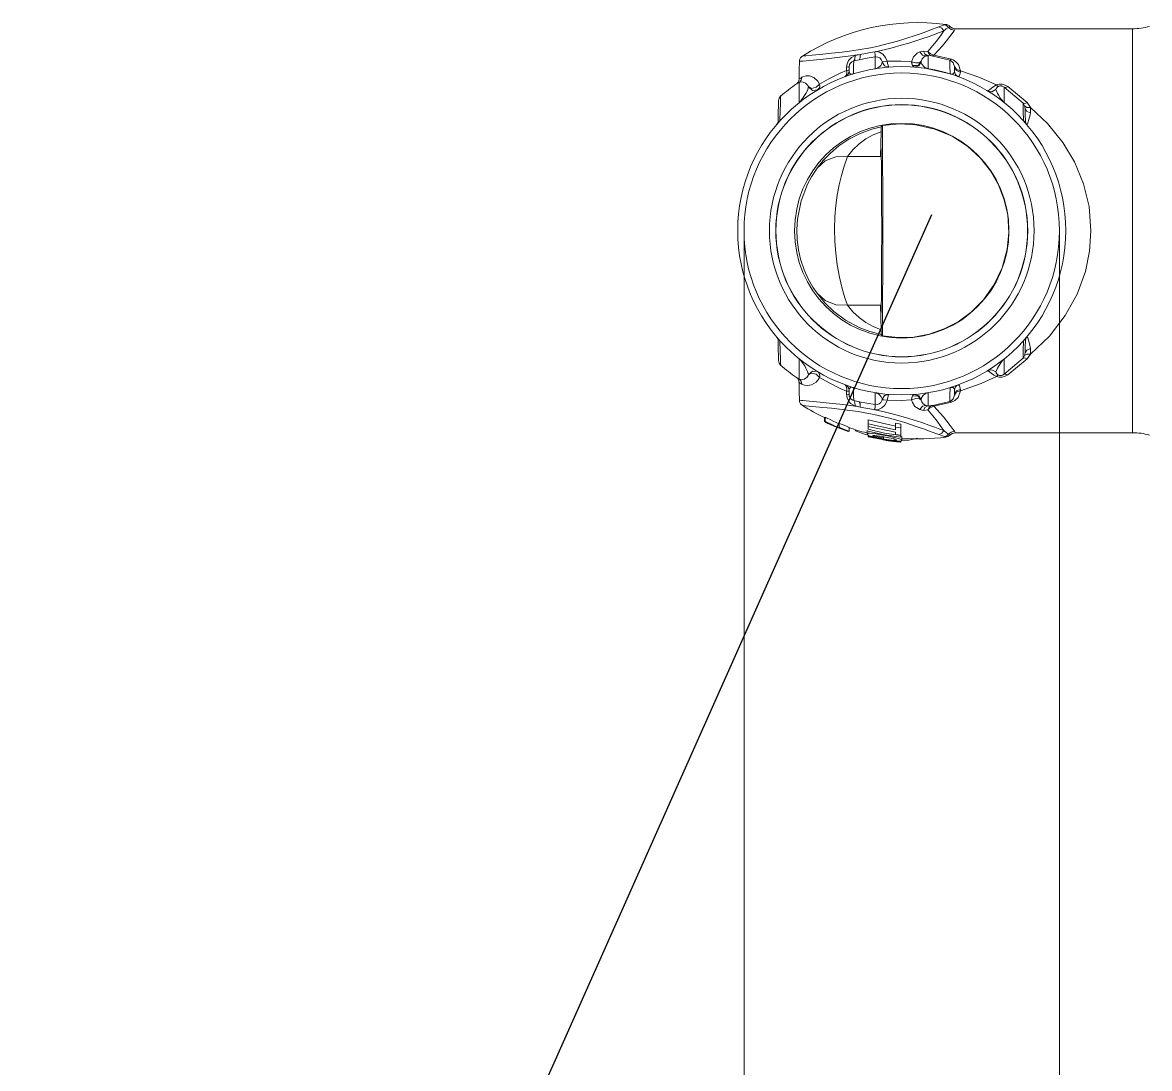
# Model space of a CAD drawing. Header units: millimetres. Extents: x 1573 to 2177, y 1587 to 1932.
# Drawn here: x 1896.1209 to 1896.2548, y 1909.1475 to 1909.2717 of the extents above; entities that cross this region are included whole.
import ezdxf

# ---------------------------------------------------------------- set-up
doc = ezdxf.new("R2010")
doc.units = ezdxf.units.MM
doc.header["$LTSCALE"] = 0.03
doc.layers.add('Prumadas_L', color=1, linetype='Continuous')
doc.layers.add('TigreCad', color=2, linetype='Continuous', lineweight=13)

# ---------------------------------------------------------------- blocks, each defined once
blk = doc.blocks.new('27952097s')
at = {"layer": 'TigreCad', "linetype": 'Continuous'}
for p, q in [((-15.892, 18.282), (-16, 18.282)), ((-16, 18.282), (-16, 4.245)), ((-15.569, 18.282), (-15.892, 18.282)), ((-15.035, 18.282), (-15.569, 18.282)), ((-14.298, 18.282), (-15.035, 18.282)), ((-13.368, 18.282), (-14.298, 18.282)), ((-12.257, 18.282), (-13.368, 18.282)), ((-10.98, 18.282), (-12.257, 18.282)), ((-9.555, 18.282), (-10.98, 18.282)), ((-8, 18.282), (-9.555, 18.282)), ((-6.337, 18.282), (-8, 18.282)), ((-4.589, 18.282), (-6.337, 18.282)), ((-2.778, 18.282), (-4.589, 18.282)), ((-0.93, 18.282), (-2.778, 18.282)), ((0.93, 18.282), (-0.93, 18.282)), ((2.778, 18.282), (0.93, 18.282)), ((4.589, 18.282), (2.778, 18.282)), ((6.337, 18.282), (4.589, 18.282)), ((8, 18.282), (6.337, 18.282)), ((9.555, 18.282), (8, 18.282)), ((10.98, 18.282), (9.555, 18.282)), ((12.257, 18.282), (10.98, 18.282)), ((13.368, 18.282), (12.257, 18.282)), ((14.298, 18.282), (13.368, 18.282)), ((15.035, 18.282), (14.298, 18.282)), ((15.569, 18.282), (15.035, 18.282)), ((15.892, 18.282), (15.569, 18.282)), ((16, 18.282), (15.892, 18.282)), ((16, 4.245), (16, 18.282)), ((-5.454, 13.687), (-3.719, 14.405)), ((-3.719, 14.405), (-1.929, 14.842)), ((-1.929, 14.842), (0, 15)), ((0, 15), (1.611, 14.89)), ((1.611, 14.89), (3.222, 14.556)), ((3.222, 14.556), (5.022, 13.895)), ((-6.991, 12.773), (-5.454, 13.687)), ((5.022, 13.895), (6.708, 12.964)), ((-8.494, 11.562), (-6.991, 12.773)), ((6.708, 12.964), (8.343, 11.701)), ((8.343, 11.701), (9.773, 10.204)), ((-9.773, 10.204), (-8.494, 11.562)), ((-11.423, 8.406), (-10.15, 9.95)), ((-10.15, 9.95), (-9.773, 10.204)), ((-10.15, 9.95), (-10.073, 9.757)), ((-9.766, 9.913), (-9.888, 9.742)), ((-9.773, 10.204), (-9.388, 10.213)), ((-9.773, 10.204), (-9.766, 9.913)), ((-9.672, 9.78), (-9.451, 9.903)), ((-9.451, 9.903), (-9.339, 10.205)), ((-9.388, 10.213), (-9.339, 10.205)), ((-9.339, 10.205), (-9.17, 10.17)), ((-9.17, 10.17), (-8.808, 10.086)), ((-8.808, 10.086), (-8.534, 10.005)), ((-8.534, 10.005), (-8.402, 9.931)), ((-8.402, 9.931), (-8.407, 9.915)), ((8.407, 9.915), (8.482, 9.984)), ((8.482, 9.984), (8.669, 10.048)), ((8.669, 10.048), (8.945, 10.12)), ((8.945, 10.12), (9.339, 10.205)), ((9.339, 10.205), (9.773, 10.204)), ((9.451, 9.903), (9.339, 10.205)), ((9.672, 9.78), (9.451, 9.903)), ((9.766, 9.913), (9.773, 10.204)), ((9.888, 9.742), (9.766, 9.913)), ((9.773, 10.204), (10.15, 9.95)), ((10.073, 9.757), (10.15, 9.95)), ((10.15, 9.95), (11.423, 8.406)), ((-10.097, 9.614), (-11.368, 8.124)), ((-10.073, 9.757), (-10.097, 9.614)), ((-9.888, 9.742), (-10.097, 9.614)), ((-9.52, 9.634), (-10.097, 9.614)), ((-9.672, 9.78), (-9.888, 9.742)), ((-9.672, 9.78), (-9.17, 9.789)), ((-8.702, 9.663), (-9.52, 9.634)), ((-9.17, 9.789), (-8.722, 9.797)), ((-8.693, 9.796), (-8.722, 9.797)), ((-8.705, 9.656), (-8.71, 9.651)), ((-8.702, 9.663), (-8.705, 9.656)), ((-8.702, 9.663), (-8.693, 9.671)), ((-8.625, 9.758), (-8.693, 9.796)), ((-8.693, 9.671), (-8.686, 9.677)), ((-8.686, 9.677), (-8.678, 9.684)), ((-8.678, 9.684), (-8.671, 9.691)), ((-8.671, 9.691), (-8.656, 9.706)), ((-8.656, 9.706), (-8.64, 9.725)), ((-8.64, 9.725), (-8.625, 9.758)), ((8.631, 9.777), (8.625, 9.764)), ((8.625, 9.764), (8.627, 9.75)), ((8.627, 9.75), (8.635, 9.733)), ((8.722, 9.797), (8.631, 9.777)), ((8.635, 9.733), (8.651, 9.712)), ((8.651, 9.712), (8.663, 9.699)), ((8.663, 9.699), (8.67, 9.691)), ((8.67, 9.691), (8.68, 9.682)), ((8.68, 9.682), (8.688, 9.675)), ((8.688, 9.675), (8.698, 9.666)), ((8.698, 9.666), (8.702, 9.663)), ((9.518, 9.634), (8.702, 9.663)), ((8.705, 9.656), (8.702, 9.663)), ((8.71, 9.651), (8.705, 9.656)), ((8.722, 9.797), (9.168, 9.789)), ((9.168, 9.789), (9.672, 9.78)), ((10.097, 9.614), (9.518, 9.634)), ((9.888, 9.742), (9.672, 9.78)), ((10.097, 9.614), (9.888, 9.742)), ((10.097, 9.614), (10.073, 9.757)), ((11.368, 8.124), (10.097, 9.614)), ((-11.598, 7.963), (-11.541, 8.186)), ((-11.541, 8.186), (-11.423, 8.406)), ((-11.368, 8.124), (-11.434, 8.014)), ((-11.423, 8.406), (-11.354, 8.25)), ((-11.354, 8.25), (-11.368, 8.124)), ((-11.368, 8.124), (-10.923, 8.123)), ((-10.923, 8.123), (-10.155, 8.122)), ((-10.261, 8.015), (-10.208, 8.065)), ((-10.208, 8.065), (-10.183, 8.091)), ((-10.183, 8.091), (-10.163, 8.113)), ((-10.163, 8.113), (-10.155, 8.122)), ((-10.156, 8.116), (-10.159, 8.112)), ((-10.155, 8.122), (-10.156, 8.116)), ((-2.457, 8.128), (-3.633, 7.673)), ((-1.247, 8.401), (-2.457, 8.128)), ((0.133, 8.492), (-1.247, 8.401)), ((1.465, 8.365), (0.133, 8.492)), ((2.947, 7.963), (1.465, 8.365)), ((10.155, 8.122), (10.924, 8.123)), ((10.156, 8.116), (10.155, 8.122)), ((10.155, 8.122), (10.169, 8.105)), ((10.159, 8.112), (10.156, 8.116)), ((10.169, 8.105), (10.176, 8.098)), ((10.176, 8.098), (10.207, 8.066)), ((10.207, 8.066), (10.287, 7.993)), ((10.924, 8.123), (11.368, 8.124)), ((11.423, 8.406), (11.354, 8.25)), ((11.354, 8.25), (11.368, 8.124)), ((11.44, 7.998), (11.368, 8.124)), ((11.423, 8.406), (11.553, 8.154)), ((11.553, 8.154), (11.599, 7.949)), ((-12.173, 6.121), (-11.544, 7.506)), ((-11.598, 7.723), (-11.598, 7.963)), ((-11.544, 7.506), (-11.598, 7.723)), ((-11.544, 7.506), (-11.457, 7.596)), ((-11.424, 7.294), (-11.544, 7.506)), ((-11.465, 7.903), (-11.469, 7.826)), ((-11.469, 7.826), (-11.465, 7.783)), ((-11.458, 7.938), (-11.465, 7.903)), ((-11.465, 7.783), (-11.444, 7.697)), ((-11.434, 8.014), (-11.458, 7.938)), ((-11.457, 7.596), (-11.435, 7.674)), ((-11.444, 7.697), (-11.435, 7.674)), ((-11.435, 7.674), (-11.394, 7.599)), ((-11.288, 7.108), (-11.424, 7.294)), ((-11.394, 7.599), (-11.388, 7.591)), ((-11.388, 7.591), (-11.328, 7.524)), ((-11.328, 7.524), (-11.262, 7.476)), ((-11.262, 7.476), (-11.188, 7.453)), ((-11.188, 7.453), (-11.076, 7.5)), ((-11.011, 7.149), (-11.188, 7.453)), ((-11.077, 6.804), (-11.011, 7.149)), ((-11.076, 7.5), (-10.873, 7.6)), ((-10.873, 7.6), (-10.7, 7.699)), ((-10.7, 7.699), (-10.561, 7.787)), ((-10.561, 7.787), (-10.453, 7.862)), ((-10.453, 7.862), (-10.371, 7.924)), ((-10.371, 7.924), (-10.309, 7.974)), ((-10.309, 7.974), (-10.261, 8.015)), ((-3.633, 7.673), (-4.741, 7.039)), ((4.27, 7.336), (2.947, 7.963)), ((5.462, 6.493), (4.27, 7.336)), ((10.287, 7.993), (10.542, 7.8)), ((10.542, 7.8), (10.883, 7.595)), ((10.883, 7.595), (11.12, 7.481)), ((11.011, 7.149), (11.188, 7.453)), ((11.077, 6.804), (11.011, 7.149)), ((11.12, 7.481), (11.188, 7.453)), ((11.188, 7.453), (11.255, 7.472)), ((11.255, 7.472), (11.335, 7.53)), ((11.437, 7.314), (11.302, 7.125)), ((11.335, 7.53), (11.394, 7.598)), ((11.394, 7.598), (11.435, 7.674)), ((11.435, 7.674), (11.46, 7.754)), ((11.457, 7.596), (11.435, 7.674)), ((11.544, 7.506), (11.437, 7.314)), ((11.448, 7.976), (11.44, 7.998)), ((11.466, 7.896), (11.448, 7.976)), ((11.544, 7.506), (11.457, 7.596)), ((11.46, 7.754), (11.465, 7.781)), ((11.465, 7.781), (11.469, 7.847)), ((11.469, 7.847), (11.466, 7.896)), ((11.597, 7.72), (11.544, 7.506)), ((11.544, 7.506), (12.098, 6.306)), ((11.599, 7.949), (11.597, 7.72)), ((-11.158, 6.949), (-11.288, 7.108)), ((-11.077, 6.804), (-11.158, 6.949)), ((-4.741, 7.039), (-5.755, 6.233)), ((6.461, 5.494), (5.462, 6.493)), ((11.146, 6.934), (11.077, 6.804)), ((11.302, 7.125), (11.146, 6.934)), ((12.098, 6.306), (12.56, 5.033)), ((-12.671, 4.668), (-12.173, 6.121)), ((-5.755, 6.233), (-6.699, 5.2)), ((7.207, 4.466), (6.461, 5.494)), ((-13.39, 4.29), (-13.162, 4.495)), ((-13.162, 4.495), (-12.671, 4.668)), ((-12.765, 4.329), (-12.671, 4.668)), ((-12.687, 4.314), (-12.562, 4.652)), ((-12.671, 4.668), (-12.562, 4.652)), ((-12.562, 4.652), (-12.29, 4.581)), ((-12.29, 4.581), (-12.195, 4.505)), ((-6.699, 5.2), (-7.481, 3.986)), ((12.195, 4.505), (12.283, 4.579)), ((12.283, 4.579), (12.562, 4.652)), ((12.56, 5.033), (12.671, 4.668)), ((12.562, 4.652), (12.671, 4.668)), ((12.687, 4.314), (12.562, 4.652)), ((12.671, 4.668), (13.2, 4.469)), ((12.765, 4.329), (12.671, 4.668)), ((13.2, 4.469), (13.458, 4.198)), ((-16.322, 3.587), (-16.332, 3.544)), ((-16.305, 3.639), (-16.322, 3.587)), ((-16.283, 3.689), (-16.305, 3.639)), ((-16.25, 3.746), (-16.283, 3.689)), ((-16.209, 3.795), (-16.25, 3.746)), ((-16.235, 3.562), (-16.108, 3.707)), ((-16.196, 3.806), (-16.209, 3.795)), ((-16.183, 3.815), (-16.196, 3.806)), ((-16.185, 3.82), (-16.049, 4.015)), ((-16.178, 3.809), (-16.108, 3.707)), ((-16.176, 3.806), (-16.178, 3.809)), ((-16.108, 3.707), (-15.942, 3.915)), ((-16.108, 3.707), (-15.984, 3.53)), ((-16.049, 4.015), (-16, 4.247)), ((-15.987, 4.245), (-15.986, 4.244)), ((-15.986, 4.244), (-15.881, 4.173)), ((-15.942, 3.915), (-15.881, 4.173)), ((-15.881, 4.173), (-15.838, 4.142)), ((-15.838, 4.142), (-15.384, 3.809)), ((-15.384, 3.809), (-15.045, 3.546)), ((-13.897, 2.555), (-13.578, 3.933)), ((-13.52, 3.802), (-13.839, 2.47)), ((-13.578, 3.933), (-13.53, 4.064)), ((-13.53, 3.865), (-13.578, 3.933)), ((-13.53, 4.064), (-13.39, 4.29)), ((-13.52, 3.802), (-13.53, 3.865)), ((-13.494, 3.868), (-13.52, 3.802)), ((-13.089, 3.814), (-13.52, 3.802)), ((-13.416, 3.981), (-13.494, 3.868)), ((-13.29, 4.084), (-13.416, 3.981)), ((-13.018, 4.17), (-13.29, 4.084)), ((-12.426, 3.832), (-13.089, 3.814)), ((-13.018, 4.17), (-12.765, 4.329)), ((-12.971, 4.173), (-13.018, 4.17)), ((-12.971, 4.173), (-12.687, 4.314)), ((-12.971, 4.173), (-12.655, 4.178)), ((-12.833, 2.094), (-12.426, 3.832)), ((-12.563, 4.17), (-12.655, 4.178)), ((-12.486, 4.139), (-12.563, 4.17)), ((-12.418, 4.056), (-12.486, 4.139)), ((-12.426, 3.832), (-12.423, 3.842)), ((-12.424, 3.828), (-12.426, 3.832)), ((-12.424, 3.826), (-12.424, 3.828)), ((-12.423, 3.842), (-12.419, 3.853)), ((-12.419, 3.853), (-12.417, 3.861)), ((-12.402, 3.953), (-12.418, 4.056)), ((-12.417, 3.861), (-12.414, 3.873)), ((-12.414, 3.873), (-12.408, 3.901)), ((-12.408, 3.901), (-12.402, 3.953)), ((-7.481, 3.986), (-8.055, 2.632)), ((7.783, 3.354), (7.207, 4.466)), ((12.405, 4.009), (12.402, 3.979)), ((12.402, 3.979), (12.402, 3.952)), ((12.402, 3.952), (12.406, 3.916)), ((12.413, 4.043), (12.405, 4.009)), ((12.406, 3.916), (12.41, 3.889)), ((12.41, 3.889), (12.416, 3.866)), ((12.429, 4.078), (12.413, 4.043)), ((12.416, 3.866), (12.419, 3.856)), ((12.419, 3.856), (12.421, 3.846)), ((12.421, 3.846), (12.424, 3.836)), ((12.424, 3.836), (12.426, 3.832)), ((12.426, 3.832), (12.424, 3.828)), ((12.424, 3.828), (12.424, 3.826)), ((13.088, 3.814), (12.426, 3.832)), ((12.456, 4.115), (12.429, 4.078)), ((12.502, 4.148), (12.456, 4.115)), ((12.574, 4.172), (12.502, 4.148)), ((12.655, 4.178), (12.574, 4.172)), ((12.655, 4.178), (12.971, 4.173)), ((12.971, 4.173), (12.687, 4.314)), ((13.018, 4.17), (12.765, 4.329)), ((13.018, 4.17), (12.971, 4.173)), ((13.311, 4.07), (13.018, 4.17)), ((13.52, 3.802), (13.088, 3.814)), ((13.453, 3.935), (13.311, 4.07)), ((13.52, 3.802), (13.453, 3.935)), ((13.458, 4.198), (13.578, 3.933)), ((13.53, 3.865), (13.52, 3.802)), ((13.839, 2.47), (13.52, 3.802)), ((13.578, 3.933), (13.53, 3.865)), ((13.578, 3.933), (13.897, 2.555)), ((14.737, 3.298), (15.423, 3.838)), ((15.423, 3.838), (15.861, 4.159)), ((15.861, 4.159), (15.881, 4.173)), ((15.881, 4.173), (15.989, 4.246)), ((15.881, 4.173), (15.942, 3.915)), ((15.942, 3.915), (16.108, 3.707)), ((15.989, 4.246), (15.987, 4.245)), ((16, 4.243), (16.051, 4.01)), ((16.006, 3.56), (16.108, 3.707)), ((16.051, 4.01), (16.189, 3.816)), ((16.108, 3.707), (16.174, 3.803)), ((16.108, 3.707), (16.235, 3.562)), ((16.174, 3.803), (16.176, 3.806)), ((16.231, 3.764), (16.181, 3.811)), ((16.271, 3.71), (16.231, 3.764)), ((16.307, 3.638), (16.271, 3.71)), ((16.329, 3.56), (16.307, 3.638)), ((-16.332, 3.544), (-16.337, 3.501)), ((-16.328, 3.5), (-16.332, 3.514)), ((-16.297, 3.381), (-16.328, 3.5)), ((-16.297, 3.381), (-16.235, 3.562)), ((-16.147, 2.929), (-16.297, 3.381)), ((-16.147, 2.929), (-16.044, 3.17)), ((-15.881, 2.229), (-16.147, 2.929)), ((-16.044, 3.17), (-15.83, 3.329)), ((-15.984, 3.53), (-15.83, 3.329)), ((-15.83, 3.329), (-15.572, 2.647)), ((-15.449, 3.062), (-15.83, 3.329)), ((-14.986, 2.721), (-15.449, 3.062)), ((-15.045, 3.546), (-14.641, 3.218)), ((-14.185, 2.074), (-14.986, 2.721)), ((-14.641, 3.218), (-13.897, 2.555)), ((8.189, 2.175), (7.783, 3.354)), ((13.897, 2.555), (14.737, 3.298)), ((15.085, 2.795), (14.66, 2.468)), ((15.495, 3.094), (15.085, 2.795)), ((15.83, 3.329), (15.495, 3.094)), ((15.56, 2.615), (15.709, 3.014)), ((15.709, 3.014), (15.83, 3.329)), ((15.83, 3.329), (16.006, 3.56)), ((16.044, 3.17), (15.83, 3.329)), ((16.147, 2.929), (15.893, 2.261)), ((16.147, 2.929), (16.044, 3.17)), ((16.297, 3.381), (16.147, 2.929)), ((16.235, 3.562), (16.297, 3.381)), ((16.328, 3.501), (16.297, 3.381)), ((16.332, 3.514), (16.328, 3.501)), ((16.332, 3.53), (16.329, 3.56)), ((16.332, 3.499), (16.332, 3.53)), ((-15.712, 1.768), (-15.881, 2.229)), ((-15.572, 2.647), (-15.398, 2.169)), ((-15.398, 2.169), (-15.195, 1.586)), ((-14.226, 1.729), (-14.185, 2.074)), ((-14.226, 1.729), (-13.999, 1.833)), ((-14.185, 2.074), (-14.035, 2.242)), ((-13.964, 2.181), (-14.185, 2.074)), ((-14.035, 2.242), (-13.974, 2.344)), ((-13.999, 1.833), (-13.89, 2.012)), ((-13.974, 2.344), (-13.92, 2.473)), ((-13.854, 2.364), (-13.964, 2.181)), ((-13.92, 2.473), (-13.897, 2.555)), ((-13.908, 1.633), (-13.847, 1.899)), ((-13.853, 2.511), (-13.897, 2.555)), ((-13.854, 2.364), (-13.89, 2.012)), ((-13.89, 2.012), (-13.874, 2.077)), ((-13.89, 2.012), (-13.864, 1.93)), ((-13.874, 2.077), (-13.86, 2.107)), ((-13.86, 2.107), (-13.864, 2.002)), ((-13.864, 2.002), (-13.847, 1.899)), ((-13.864, 1.93), (-13.847, 1.899)), ((-13.86, 2.107), (-13.467, 2.102)), ((-13.849, 2.408), (-13.854, 2.364)), ((-13.839, 2.47), (-13.853, 2.511)), ((-13.845, 2.431), (-13.849, 2.408)), ((-13.847, 1.899), (-13.786, 1.784)), ((-13.841, 2.456), (-13.845, 2.431)), ((-13.839, 2.47), (-13.841, 2.456)), ((-13.467, 2.102), (-12.833, 2.094)), ((-12.983, 1.77), (-12.941, 1.827)), ((-12.941, 1.827), (-12.911, 1.877)), ((-12.911, 1.877), (-12.889, 1.921)), ((-12.889, 1.921), (-12.872, 1.958)), ((-12.872, 1.958), (-12.86, 1.99)), ((-12.86, 1.99), (-12.846, 2.036)), ((-12.846, 2.036), (-12.84, 2.06)), ((-12.84, 2.06), (-12.837, 2.073)), ((-12.837, 2.073), (-12.835, 2.083)), ((-12.835, 2.083), (-12.833, 2.094)), ((-12.831, 2.092), (-12.833, 2.094)), ((-12.831, 2.09), (-12.831, 2.092)), ((-8.055, 2.632), (-8.398, 1.123)), ((8.417, 0.969), (8.189, 2.175)), ((12.833, 2.094), (12.831, 2.092)), ((12.831, 2.092), (12.831, 2.09)), ((12.833, 2.094), (13.468, 2.102)), ((12.833, 2.094), (12.836, 2.082)), ((12.836, 2.082), (12.838, 2.07)), ((12.838, 2.07), (12.844, 2.043)), ((12.844, 2.043), (12.859, 1.994)), ((12.859, 1.994), (12.903, 1.891)), ((12.903, 1.891), (13.042, 1.706)), ((13.468, 2.102), (13.86, 2.107)), ((13.706, 1.69), (13.847, 1.899)), ((13.853, 2.511), (13.839, 2.47)), ((13.842, 2.453), (13.839, 2.47)), ((13.845, 2.431), (13.842, 2.453)), ((13.85, 2.399), (13.845, 2.431)), ((13.847, 1.899), (13.89, 2.012)), ((13.847, 1.899), (13.864, 2.002)), ((13.908, 1.633), (13.847, 1.899)), ((13.854, 2.364), (13.85, 2.399)), ((13.897, 2.555), (13.853, 2.511)), ((13.964, 2.181), (13.854, 2.364)), ((13.89, 2.012), (13.854, 2.364)), ((13.864, 2.002), (13.86, 2.107)), ((13.86, 2.107), (13.875, 2.074)), ((13.875, 2.074), (13.89, 2.012)), ((13.999, 1.833), (13.89, 2.012)), ((13.897, 2.555), (13.925, 2.457)), ((13.925, 2.457), (13.973, 2.346)), ((14.185, 2.074), (13.964, 2.181)), ((13.973, 2.346), (14.064, 2.203)), ((14.226, 1.729), (13.999, 1.833)), ((14.064, 2.203), (14.185, 2.074)), ((14.66, 2.468), (14.185, 2.074)), ((14.185, 2.074), (14.226, 1.729)), ((15.195, 1.586), (15.389, 2.144)), ((15.389, 2.144), (15.56, 2.615)), ((15.721, 1.793), (15.519, 1.222)), ((15.893, 2.261), (15.721, 1.793)), ((-15.519, 1.222), (-15.712, 1.768)), ((-15.2, 0.254), (-15.519, 1.222)), ((-15.195, 1.586), (-14.868, 0.573)), ((-14.172, 1.43), (-14.226, 1.729)), ((-14.172, 1.43), (-13.908, 1.633)), ((-14.066, 1.217), (-14.172, 1.43)), ((-13.774, 0.933), (-14.066, 1.217)), ((-13.786, 1.784), (-13.628, 1.629)), ((-13.381, 0.784), (-13.774, 0.933)), ((-13.628, 1.629), (-13.423, 1.544)), ((-13.423, 1.544), (-13.407, 1.541)), ((-13.309, 1.402), (-13.423, 1.544)), ((-13.407, 1.541), (-13.398, 1.54)), ((-13.398, 1.54), (-13.388, 1.539)), ((-13.094, 1.293), (-13.398, 1.54)), ((-13.388, 1.539), (-13.387, 1.539)), ((-13.387, 1.539), (-13.33, 1.548)), ((-13.069, 1.356), (-13.387, 1.539)), ((-13.381, 0.784), (-13.293, 1.104)), ((-13.33, 1.548), (-13.183, 1.603)), ((-13.293, 1.104), (-13.309, 1.402)), ((-13.183, 1.603), (-12.983, 1.77)), ((-13.087, 0.855), (-13.094, 1.293)), ((-12.961, 1.005), (-13.069, 1.356)), ((-12.976, 0.955), (-13.054, 0.875)), ((-12.961, 1.005), (-12.976, 0.955)), ((-8.398, 1.123), (-8.47, -0.183)), ((8.466, -0.302), (8.417, 0.969)), ((13.069, 1.356), (12.961, 1.005)), ((12.981, 0.945), (12.961, 1.005)), ((13.087, 0.855), (12.981, 0.945)), ((13.042, 1.706), (13.089, 1.666)), ((13.387, 1.539), (13.069, 1.356)), ((13.087, 0.855), (13.094, 1.293)), ((13.089, 1.666), (13.245, 1.574)), ((13.094, 1.293), (13.398, 1.54)), ((13.245, 1.574), (13.387, 1.539)), ((13.293, 1.104), (13.309, 1.402)), ((13.381, 0.784), (13.293, 1.104)), ((13.309, 1.402), (13.423, 1.544)), ((13.387, 1.539), (13.389, 1.539)), ((13.389, 1.539), (13.398, 1.54)), ((13.398, 1.54), (13.412, 1.542)), ((13.412, 1.542), (13.423, 1.544)), ((13.423, 1.544), (13.544, 1.583)), ((13.544, 1.583), (13.706, 1.69)), ((13.918, 1.044), (13.614, 0.851)), ((14.172, 1.43), (13.908, 1.633)), ((14.172, 1.43), (13.918, 1.044)), ((14.226, 1.729), (14.172, 1.43)), ((14.868, 0.573), (15.195, 1.586)), ((15.519, 1.222), (15.2, 0.254)), ((16.583, 0.567), (16.431, 1.249)), ((-15.021, -0.335), (-15.2, 0.254)), ((-14.868, 0.573), (-14.686, -0.046)), ((-13.44, -0.049), (-13.383, 0.762)), ((-13.22, 0.795), (-13.383, 0.762)), ((-13.383, 0.762), (-13.381, 0.784)), ((-13.195, 0.815), (-13.381, 0.784)), ((-13.087, 0.855), (-13.22, 0.795)), ((-13.087, 0.855), (-13.195, 0.815)), ((-13.054, 0.875), (-13.087, 0.855)), ((13.22, 0.795), (13.087, 0.855)), ((13.247, 0.802), (13.087, 0.855)), ((13.383, 0.762), (13.22, 0.795)), ((13.381, 0.784), (13.247, 0.802)), ((13.614, 0.851), (13.381, 0.784)), ((13.381, 0.784), (13.383, 0.762)), ((13.383, 0.762), (13.44, -0.049)), ((14.681, -0.064), (14.868, 0.573)), ((15.2, 0.254), (15.026, -0.318)), ((16.59, -0.001), (16.583, 0.567)), ((-14.844, -0.971), (-15.021, -0.335)), ((-14.686, -0.046), (-14.496, -0.753)), ((-14.496, -0.753), (-14.362, -1.299)), ((-13.427, -1.144), (-13.44, -0.049)), ((-8.47, -0.183), (-8.334, -1.527)), ((8.334, -1.527), (8.466, -0.302)), ((13.44, -0.049), (13.427, -1.144)), ((14.362, -1.299), (14.496, -0.753)), ((14.496, -0.753), (14.681, -0.064)), ((15.026, -0.318), (14.844, -0.971)), ((14.979, -2.666), (15.469, -0.497)), ((15.245, -0.497), (15.309, -0.066)), ((15.245, -0.497), (15.558, -0.497)), ((15.78, -0.497), (15.298, -2.666)), ((15.309, -0.066), (15.621, -0.066)), ((15.5, -2.666), (15.967, -0.497)), ((15.621, -0.066), (15.558, -0.497)), ((15.558, -0.497), (15.672, -0.497)), ((15.933, -0.066), (15.621, -0.066)), ((15.672, -0.497), (15.78, -0.497)), ((16.195, -0.066), (15.933, -0.066)), ((15.967, -0.497), (16.056, -0.497)), ((16.227, -0.066), (16.027, -1.371)), ((16.056, -0.497), (16.14, -0.497)), ((16.14, -0.497), (16.195, -0.066)), ((16.169, -1.379), (16.363, -0.066)), ((16.195, -0.066), (16.227, -0.066)), ((16.298, -0.066), (16.227, -0.066)), ((16.368, -0.611), (16.257, -1.122)), ((16.587, -0.001), (16.285, -0.001)), ((16.297, -2.666), (16.676, -0.498)), ((16.363, -0.066), (16.298, -0.066)), ((16.465, -0.237), (16.368, -0.611)), ((16.464, -0.688), (16.394, -1.017)), ((16.506, -0.528), (16.464, -0.688)), ((16.547, -0.034), (16.465, -0.237)), ((16.484, -0.609), (16.603, -0.609)), ((16.542, -0.444), (16.506, -0.528)), ((16.682, -0.066), (16.516, -1.37)), ((16.577, -0.455), (16.542, -0.444)), ((16.63, -0.028), (16.547, -0.034)), ((16.603, -0.609), (16.577, -0.455)), ((16.603, -0.609), (16.656, -0.109)), ((16.656, -0.109), (16.63, -0.028)), ((16.662, -0.781), (16.644, -0.92)), ((16.672, -0.701), (16.662, -0.781)), ((16.68, -0.624), (16.672, -0.701)), ((16.676, -0.498), (16.68, -0.496)), ((16.68, -0.496), (16.685, -0.498)), ((16.685, -0.574), (16.68, -0.624)), ((16.716, -0.066), (16.682, -0.066)), ((16.685, -0.498), (16.689, -0.505)), ((16.688, -0.544), (16.685, -0.574)), ((16.689, -0.522), (16.688, -0.544)), ((16.689, -0.505), (16.689, -0.522)), ((16.734, -0.066), (16.716, -0.066)), ((16.727, -0.196), (16.732, -0.146)), ((16.732, -0.146), (16.735, -0.1)), ((16.735, -0.1), (16.734, -0.066)), ((-14.605, -1.963), (-14.844, -0.971)), ((-14.362, -1.299), (-14.235, -1.867)), ((-14.187, -2.045), (-14.135, -1.752)), ((-14.135, -1.752), (-13.979, -1.487)), ((-13.979, -1.487), (-13.732, -1.275)), ((-13.682, -1.736), (-13.758, -1.885)), ((-13.732, -1.275), (-13.427, -1.144)), ((-13.559, -1.62), (-13.682, -1.736)), ((-13.405, -1.55), (-13.559, -1.62)), ((-13.427, -1.144), (-13.249, -1.116)), ((-13.427, -1.144), (-13.382, -1.426)), ((-13.382, -1.426), (-13.405, -1.55)), ((-13.401, -1.549), (-13.405, -1.55)), ((-13.39, -1.547), (-13.401, -1.549)), ((-13.378, -1.544), (-13.39, -1.547)), ((-13.368, -1.542), (-13.378, -1.544)), ((-13.364, -1.542), (-13.368, -1.542)), ((-13.364, -1.542), (-13.061, -1.354)), ((-13.245, -1.574), (-13.364, -1.542)), ((-13.364, -1.542), (-13.364, -1.542)), ((-13.249, -1.116), (-13.103, -1.083)), ((-13.089, -1.666), (-13.245, -1.574)), ((-13.103, -1.083), (-13.004, -1.049)), ((-13.042, -1.706), (-13.089, -1.666)), ((-13.061, -1.354), (-12.961, -1.012)), ((-12.903, -1.891), (-13.042, -1.706)), ((-13.004, -1.049), (-12.961, -1.018)), ((-12.961, -1.018), (-12.961, -1.012)), ((-6.79, -1.52), (-8.334, -1.527)), ((-8.222, -1.62), (-8.334, -1.527)), ((-8.035, -2.369), (-8.222, -1.62)), ((-8.222, -1.62), (-8.167, -1.625)), ((-8.167, -1.625), (-8.017, -1.63)), ((-8.017, -1.63), (-7.841, -1.634)), ((-7.841, -1.634), (-7.594, -2.257)), ((-7.841, -1.634), (-5.891, -1.671)), ((-5.165, -1.514), (-6.79, -1.52)), ((-6.279, -1.632), (-6.475, -1.642)), ((-6.475, -1.642), (-6.475, -1.652)), ((-6.475, -1.652), (-6.279, -1.661)), ((-5.891, -1.623), (-6.279, -1.632)), ((-6.279, -1.661), (-5.891, -1.671)), ((-5.324, -1.614), (-5.891, -1.623)), ((-5.891, -1.671), (-5.891, -4.296)), ((-4.596, -1.607), (-5.324, -1.614)), ((-3.478, -1.51), (-5.165, -1.514)), ((-3.728, -1.6), (-4.596, -1.607)), ((-2.747, -1.595), (-3.728, -1.6)), ((-1.75, -1.508), (-3.478, -1.51)), ((-1.682, -1.592), (-2.747, -1.595)), ((0, -1.507), (-1.75, -1.508)), ((-0.567, -1.59), (-1.682, -1.592)), ((0.567, -1.59), (-0.567, -1.59)), ((1.75, -1.508), (0, -1.507)), ((1.682, -1.592), (0.567, -1.59)), ((2.747, -1.595), (1.682, -1.592)), ((3.478, -1.51), (1.75, -1.508)), ((3.728, -1.6), (2.747, -1.595)), ((5.165, -1.514), (3.478, -1.51)), ((4.596, -1.607), (3.728, -1.6)), ((5.324, -1.614), (4.596, -1.607)), ((6.79, -1.52), (5.165, -1.514)), ((5.891, -1.623), (5.324, -1.614)), ((6.279, -1.632), (5.891, -1.623)), ((7.841, -1.634), (5.891, -1.671)), ((5.891, -1.671), (6.279, -1.661)), ((5.891, -1.671), (5.891, -4.296)), ((6.475, -1.642), (6.279, -1.632)), ((6.279, -1.661), (6.475, -1.652)), ((6.475, -1.652), (6.475, -1.642)), ((8.334, -1.527), (6.79, -1.52)), ((7.594, -2.257), (7.841, -1.634)), ((7.841, -1.634), (8.069, -1.629)), ((8.222, -1.62), (7.986, -2.53)), ((8.069, -1.629), (8.201, -1.623)), ((8.201, -1.623), (8.222, -1.62)), ((8.222, -1.62), (8.334, -1.527)), ((13.047, -1.702), (12.93, -1.844)), ((12.961, -1.012), (12.992, -1.044)), ((13.061, -1.354), (12.961, -1.012)), ((12.992, -1.044), (13.088, -1.079)), ((13.145, -1.625), (13.047, -1.702)), ((13.364, -1.542), (13.061, -1.354)), ((13.088, -1.079), (13.234, -1.113)), ((13.302, -1.555), (13.145, -1.625)), ((13.234, -1.113), (13.427, -1.144)), ((13.364, -1.542), (13.302, -1.555)), ((13.367, -1.542), (13.364, -1.542)), ((13.376, -1.544), (13.367, -1.542)), ((13.389, -1.546), (13.376, -1.544)), ((13.382, -1.426), (13.427, -1.144)), ((13.405, -1.55), (13.382, -1.426)), ((13.393, -1.547), (13.389, -1.546)), ((13.405, -1.55), (13.393, -1.547)), ((13.458, -1.568), (13.405, -1.55)), ((13.427, -1.144), (13.531, -1.177)), ((13.602, -1.652), (13.458, -1.568)), ((13.531, -1.177), (13.818, -1.334)), ((13.711, -1.781), (13.602, -1.652)), ((13.771, -1.938), (13.711, -1.781)), ((13.818, -1.334), (14.039, -1.566)), ((14.039, -1.566), (14.164, -1.846)), ((14.235, -1.867), (14.362, -1.299)), ((14.844, -0.971), (14.605, -1.963)), ((16.027, -1.371), (15.723, -2.666)), ((15.875, -2.666), (16.169, -1.379)), ((16.155, -1.649), (16.089, -2.039)), ((16.257, -1.122), (16.155, -1.649)), ((16.264, -1.732), (16.232, -1.943)), ((16.235, -2.612), (16.478, -1.454)), ((16.409, -1.454), (16.238, -2.288)), ((16.516, -1.37), (16.247, -2.666)), ((16.32, -1.412), (16.264, -1.732)), ((16.312, -1.454), (16.409, -1.454)), ((16.394, -1.017), (16.32, -1.412)), ((16.582, -1.24), (16.329, -2.666)), ((16.446, -1.454), (16.409, -1.454)), ((16.478, -1.454), (16.446, -1.454)), ((16.568, -1.479), (16.608, -1.24)), ((16.592, -1.225), (16.582, -1.24)), ((16.599, -1.197), (16.592, -1.225)), ((16.618, -1.096), (16.599, -1.197)), ((16.608, -1.24), (16.629, -1.088)), ((16.644, -0.92), (16.618, -1.096)), ((-14.5, -2.47), (-14.605, -1.963)), ((-14.33, -3.458), (-14.5, -2.47)), ((-14.235, -1.867), (-14.181, -2.13)), ((-14.181, -2.13), (-14.187, -2.045)), ((-14.181, -2.13), (-13.9, -2.101)), ((-14.179, -2.142), (-14.181, -2.13)), ((-14.179, -2.142), (-13.899, -2.109)), ((-14.147, -2.325), (-14.179, -2.142)), ((-13.97, -3.29), (-14.147, -2.325)), ((-13.9, -2.101), (-13.777, -2.099)), ((-13.899, -2.109), (-13.776, -2.106)), ((-13.758, -1.885), (-13.78, -2.051)), ((-13.78, -2.051), (-13.777, -2.099)), ((-13.777, -2.099), (-13.776, -2.106)), ((-13.403, -2.101), (-13.776, -2.106)), ((-13.776, -2.106), (-13.673, -2.739)), ((-12.833, -2.094), (-13.403, -2.101)), ((-12.859, -1.994), (-12.903, -1.891)), ((-12.844, -2.043), (-12.859, -1.994)), ((-12.838, -2.07), (-12.844, -2.043)), ((-12.836, -2.082), (-12.838, -2.07)), ((-12.833, -2.094), (-12.836, -2.082)), ((-12.833, -2.094), (-12.831, -2.092)), ((-12.831, -2.092), (-12.831, -2.09)), ((-7.676, -3.345), (-8.035, -2.369)), ((-7.594, -2.257), (-7.269, -2.844)), ((7.269, -2.844), (7.594, -2.257)), ((7.986, -2.53), (7.658, -3.385)), ((12.831, -2.09), (12.831, -2.092)), ((12.831, -2.092), (12.833, -2.094)), ((12.835, -2.085), (12.833, -2.094)), ((13.403, -2.101), (12.833, -2.094)), ((12.837, -2.073), (12.835, -2.085)), ((12.841, -2.055), (12.837, -2.073)), ((12.845, -2.04), (12.841, -2.055)), ((12.853, -2.014), (12.845, -2.04)), ((12.868, -1.969), (12.853, -2.014)), ((12.883, -1.934), (12.868, -1.969)), ((12.903, -1.892), (12.883, -1.934)), ((12.93, -1.844), (12.903, -1.892)), ((13.776, -2.106), (13.403, -2.101)), ((13.669, -2.756), (13.776, -2.106)), ((13.777, -2.099), (13.771, -1.938)), ((13.776, -2.106), (13.777, -2.099)), ((13.776, -2.106), (13.899, -2.109)), ((13.777, -2.099), (13.9, -2.101)), ((13.899, -2.109), (14.179, -2.142)), ((13.9, -2.101), (14.181, -2.13)), ((14.163, -2.236), (13.97, -3.29)), ((14.179, -2.142), (14.163, -2.236)), ((14.164, -1.846), (14.181, -2.13)), ((14.181, -2.13), (14.179, -2.142)), ((14.181, -2.13), (14.235, -1.867)), ((14.5, -2.47), (14.33, -3.458)), ((14.605, -1.963), (14.5, -2.47)), ((14.979, -2.666), (15.298, -2.666)), ((15.298, -2.666), (15.402, -2.666)), ((15.402, -2.666), (15.5, -2.666)), ((15.5, -2.666), (15.723, -2.666)), ((16.053, -2.298), (16.036, -2.509)), ((16.036, -2.509), (16.04, -2.651)), ((16.04, -2.651), (16.075, -2.727)), ((16.089, -2.039), (16.053, -2.298)), ((16.117, -2.946), (16.19, -2.666)), ((16.152, -2.711), (16.235, -2.612)), ((16.212, -2.126), (16.209, -2.236)), ((16.209, -2.236), (16.222, -2.293)), ((16.232, -1.943), (16.212, -2.126)), ((16.222, -2.293), (16.238, -2.288)), ((16.224, -2.288), (16.238, -2.288)), ((16.297, -2.666), (16.329, -2.666)), ((-14.233, -4.137), (-14.33, -3.458)), ((-13.97, -3.29), (-13.688, -3.286)), ((-13.872, -3.699), (-13.97, -3.29)), ((-13.97, -3.29), (-13.931, -3.539)), ((-13.931, -3.539), (-13.828, -4.247)), ((-13.688, -3.286), (-13.548, -3.363)), ((-13.673, -2.739), (-13.548, -3.363)), ((-13.548, -3.363), (-13.446, -3.804)), ((-7.242, -4.192), (-7.676, -3.345)), ((-7.269, -2.844), (-6.873, -3.386)), ((-6.873, -3.386), (-6.411, -3.872)), ((6.411, -3.872), (6.873, -3.386)), ((6.873, -3.386), (7.269, -2.844)), ((7.658, -3.385), (7.083, -4.452)), ((13.446, -3.804), (13.548, -3.363)), ((13.548, -3.363), (13.669, -2.756)), ((13.548, -3.363), (13.688, -3.286)), ((13.688, -3.286), (13.97, -3.29)), ((13.827, -4.256), (13.931, -3.539)), ((13.97, -3.29), (13.872, -3.699)), ((13.931, -3.539), (13.97, -3.29)), ((14.33, -3.458), (14.235, -4.121)), ((15.786, -2.73), (16.096, -2.73)), ((15.85, -3.656), (16.117, -2.946)), ((16.075, -2.727), (16.152, -2.711)), ((-14.157, -4.734), (-14.233, -4.137)), ((-13.733, -3.991), (-13.872, -3.699)), ((-13.872, -3.699), (-13.592, -3.705)), ((-13.828, -4.247), (-13.744, -4.902)), ((-13.474, -4.224), (-13.733, -3.991)), ((-13.592, -3.705), (-13.446, -3.804)), ((-13.224, -4.33), (-13.474, -4.224)), ((-13.446, -3.804), (-13.378, -3.965)), ((-13.446, -3.804), (-13.054, -3.815)), ((-13.378, -3.965), (-13.25, -4.093)), ((-13.25, -4.093), (-13.165, -4.138)), ((-12.956, -4.367), (-13.224, -4.33)), ((-13.165, -4.138), (-13.125, -4.152)), ((-13.125, -4.152), (-13.032, -4.17)), ((-13.054, -3.815), (-12.426, -3.832)), ((-13.032, -4.17), (-12.99, -4.172)), ((-12.655, -4.178), (-12.99, -4.172)), ((-12.97, -4.224), (-12.99, -4.172)), ((-12.956, -4.367), (-12.97, -4.224)), ((-12.697, -4.37), (-12.956, -4.367)), ((-12.731, -4.177), (-12.711, -4.228)), ((-12.711, -4.228), (-12.697, -4.37)), ((-12.658, -4.365), (-12.697, -4.37)), ((-12.488, -4.87), (-12.697, -4.37)), ((-12.51, -4.359), (-12.658, -4.365)), ((-12.655, -4.178), (-12.574, -4.172)), ((-12.574, -4.172), (-12.502, -4.148)), ((-12.362, -4.38), (-12.51, -4.359)), ((-12.502, -4.148), (-12.456, -4.115)), ((-12.456, -4.115), (-12.429, -4.078)), ((-12.429, -4.078), (-12.413, -4.043)), ((-12.426, -3.832), (-12.424, -3.828)), ((-12.424, -3.836), (-12.426, -3.832)), ((-12.424, -3.828), (-12.424, -3.826)), ((-12.421, -3.846), (-12.424, -3.836)), ((-12.419, -3.856), (-12.421, -3.846)), ((-12.416, -3.866), (-12.419, -3.856)), ((-12.41, -3.889), (-12.416, -3.866)), ((-12.413, -4.043), (-12.405, -4.009)), ((-12.406, -3.916), (-12.41, -3.889)), ((-12.402, -3.952), (-12.406, -3.916)), ((-12.405, -4.009), (-12.402, -3.979)), ((-12.402, -3.979), (-12.402, -3.952)), ((-12.26, -4.426), (-12.362, -4.38)), ((-12.195, -4.505), (-12.26, -4.426)), ((-6.72, -4.976), (-7.242, -4.192)), ((-6.411, -3.872), (-5.891, -4.296)), ((-5.862, -5.234), (-5.891, -4.296)), ((-5.891, -4.296), (-5.71, -4.365)), ((-5.71, -4.365), (-5.125, -4.565)), ((5.307, -4.506), (5.891, -4.296)), ((5.862, -5.234), (5.891, -4.296)), ((5.891, -4.296), (6.411, -3.872)), ((7.083, -4.452), (6.398, -5.377)), ((12.234, -4.447), (12.195, -4.505)), ((12.312, -4.398), (12.234, -4.447)), ((12.416, -4.368), (12.312, -4.398)), ((12.408, -3.901), (12.402, -3.953)), ((12.402, -3.953), (12.418, -4.056)), ((12.414, -3.873), (12.408, -3.901)), ((12.417, -3.861), (12.414, -3.873)), ((12.549, -4.358), (12.416, -4.368)), ((12.419, -3.853), (12.417, -3.861)), ((12.418, -4.056), (12.486, -4.139)), ((12.423, -3.842), (12.419, -3.853)), ((12.426, -3.832), (12.423, -3.842)), ((12.424, -3.826), (12.424, -3.828)), ((12.424, -3.828), (12.426, -3.832)), ((12.426, -3.832), (13.054, -3.815)), ((12.486, -4.139), (12.563, -4.17)), ((12.697, -4.37), (12.488, -4.87)), ((12.697, -4.37), (12.549, -4.358)), ((12.563, -4.17), (12.655, -4.178)), ((12.99, -4.172), (12.655, -4.178)), ((12.697, -4.37), (12.711, -4.228)), ((12.956, -4.367), (12.697, -4.37)), ((12.711, -4.228), (12.731, -4.177)), ((12.956, -4.367), (12.97, -4.224)), ((13.228, -4.329), (12.956, -4.367)), ((12.97, -4.224), (12.99, -4.172)), ((12.99, -4.172), (13.092, -4.16)), ((13.054, -3.815), (13.446, -3.804)), ((13.092, -4.16), (13.127, -4.151)), ((13.127, -4.151), (13.226, -4.108)), ((13.226, -4.108), (13.248, -4.094)), ((13.471, -4.226), (13.228, -4.329)), ((13.248, -4.094), (13.347, -4.006)), ((13.347, -4.006), (13.424, -3.877)), ((13.424, -3.877), (13.446, -3.804)), ((13.446, -3.804), (13.592, -3.705)), ((13.671, -4.065), (13.471, -4.226)), ((13.592, -3.705), (13.872, -3.699)), ((13.826, -3.832), (13.671, -4.065)), ((13.744, -4.902), (13.827, -4.256)), ((13.872, -3.699), (13.826, -3.832)), ((14.235, -4.121), (14.157, -4.734)), ((15.502, -4.335), (15.436, -4.499)), ((15.549, -4.228), (15.502, -4.335)), ((15.579, -4.179), (15.549, -4.228)), ((15.895, -4.179), (15.579, -4.179)), ((15.579, -4.18), (15.579, -4.179)), ((15.757, -4.493), (15.825, -4.323)), ((15.765, -3.656), (15.85, -3.656)), ((15.804, -4.501), (15.861, -4.332)), ((15.863, -4.315), (15.813, -4.468)), ((15.825, -4.323), (15.868, -4.224)), ((15.861, -4.332), (15.886, -4.234)), ((15.888, -4.232), (15.863, -4.315)), ((15.868, -4.224), (15.895, -4.181)), ((-14.062, -5.579), (-14.157, -4.734)), ((-13.744, -4.902), (-13.647, -5.755)), ((-12.04, -5.781), (-12.488, -4.87)), ((-6.15, -5.655), (-6.72, -4.976)), ((-5.538, -6.069), (-5.862, -5.234)), ((-5.125, -4.565), (-4.381, -4.78)), ((-4.381, -4.78), (-3.649, -4.952)), ((-3.649, -4.952), (-2.82, -5.105)), ((-2.82, -5.105), (-1.989, -5.215)), ((-1.989, -5.215), (-1.097, -5.29)), ((-1.097, -5.29), (-0.138, -5.322)), ((-0.138, -5.322), (0.849, -5.303)), ((0.849, -5.303), (1.779, -5.237)), ((1.779, -5.237), (2.688, -5.125)), ((2.688, -5.125), (3.68, -4.946)), ((3.68, -4.946), (4.58, -4.727)), ((4.58, -4.727), (5.307, -4.506)), ((5.538, -6.069), (5.862, -5.234)), ((12.488, -4.87), (12.051, -5.762)), ((13.646, -5.765), (13.744, -4.902)), ((14.157, -4.734), (14.064, -5.56)), ((15.169, -5.247), (15.101, -5.389)), ((15.223, -5.135), (15.169, -5.247)), ((15.28, -5.005), (15.223, -5.135)), ((15.293, -4.865), (15.255, -4.964)), ((15.255, -4.964), (15.577, -4.964)), ((15.297, -4.964), (15.28, -5.005)), ((15.316, -4.807), (15.293, -4.865)), ((15.36, -4.694), (15.316, -4.807)), ((15.436, -4.499), (15.36, -4.694)), ((15.376, -5.597), (15.573, -5.12)), ((15.409, -5.425), (15.476, -5.286)), ((15.468, -5.354), (15.429, -5.439)), ((15.478, -5.334), (15.468, -5.354)), ((15.476, -5.286), (15.535, -5.159)), ((15.48, -5.328), (15.478, -5.334)), ((15.481, -5.326), (15.48, -5.328)), ((15.491, -5.304), (15.481, -5.326)), ((15.511, -5.259), (15.491, -5.304)), ((15.554, -5.157), (15.511, -5.259)), ((15.535, -5.159), (15.583, -5.051)), ((15.607, -5.026), (15.554, -5.157)), ((15.573, -5.12), (15.727, -4.717)), ((15.577, -4.964), (15.595, -4.917)), ((15.591, -4.964), (15.577, -4.964)), ((15.583, -5.051), (15.641, -4.91)), ((15.604, -4.964), (15.591, -4.964)), ((15.595, -4.917), (15.6, -4.905)), ((15.6, -4.905), (15.618, -4.858)), ((15.605, -4.961), (15.604, -4.964)), ((15.613, -4.939), (15.605, -4.961)), ((15.668, -4.87), (15.607, -5.026)), ((15.615, -4.934), (15.613, -4.939)), ((15.616, -4.933), (15.615, -4.934)), ((15.62, -4.921), (15.616, -4.932)), ((15.616, -4.932), (15.616, -4.933)), ((15.618, -4.858), (15.689, -4.67)), ((15.679, -4.767), (15.62, -4.921)), ((15.641, -4.91), (15.664, -4.853)), ((15.664, -4.853), (15.694, -4.771)), ((15.753, -4.64), (15.668, -4.87)), ((15.709, -4.689), (15.679, -4.767)), ((15.689, -4.67), (15.757, -4.493)), ((15.694, -4.771), (15.723, -4.691)), ((15.729, -4.641), (15.709, -4.689)), ((15.723, -4.691), (15.738, -4.645)), ((15.727, -4.717), (15.804, -4.501)), ((15.742, -4.613), (15.729, -4.641)), ((15.738, -4.645), (15.747, -4.616)), ((15.748, -4.604), (15.742, -4.613)), ((15.747, -4.616), (15.748, -4.604)), ((15.813, -4.468), (15.753, -4.64)), ((-13.992, -6.255), (-14.062, -5.579)), ((-13.647, -5.755), (-13.574, -6.471)), ((-11.616, -6.507), (-12.04, -5.781)), ((-5.564, -6.223), (-6.15, -5.655)), ((-4.954, -6.71), (-5.564, -6.223)), ((-4.954, -6.71), (-5.538, -6.069)), ((4.954, -6.71), (5.538, -6.069)), ((5.7, -6.101), (4.954, -6.71)), ((6.398, -5.377), (5.7, -6.101)), ((12.051, -5.762), (11.616, -6.507)), ((13.574, -6.471), (13.646, -5.765)), ((14.064, -5.56), (13.992, -6.255)), ((14.807, -5.995), (14.767, -6.079)), ((14.767, -6.079), (15.1, -6.079)), ((14.805, -6.126), (15.128, -6.126)), ((14.847, -5.912), (14.807, -5.995)), ((14.964, -5.669), (14.847, -5.912)), ((15.101, -5.389), (14.964, -5.669)), ((15.1, -6.079), (15.145, -5.982)), ((15.139, -6.079), (15.1, -6.079)), ((15.158, -6.079), (15.139, -6.079)), ((15.145, -5.982), (15.234, -5.791)), ((15.342, -5.671), (15.158, -6.079)), ((15.178, -6.034), (15.197, -5.995)), ((15.197, -5.995), (15.266, -5.847)), ((15.234, -5.791), (15.327, -5.595)), ((15.266, -5.847), (15.376, -5.597)), ((15.327, -5.595), (15.409, -5.425)), ((15.366, -5.616), (15.342, -5.671)), ((15.429, -5.439), (15.345, -5.616)), ((15.345, -5.616), (15.358, -5.616)), ((15.358, -5.616), (15.366, -5.616)), ((-13.909, -7.089), (-13.992, -6.255)), ((-13.858, -7.604), (-13.909, -7.089)), ((-13.574, -6.471), (-13.494, -7.298)), ((-12.259, -7.306), (-12.136, -6.972)), ((-12.136, -6.972), (-11.851, -6.646)), ((-11.851, -6.646), (-11.616, -6.507)), ((-11.616, -6.507), (-11.438, -6.504)), ((-11.616, -6.507), (-11.36, -6.773)), ((-11.438, -6.504), (-11.281, -6.554)), ((-11.112, -7.081), (-11.391, -7.387)), ((-11.36, -6.773), (-11.276, -7.148)), ((-11.281, -6.554), (-11.255, -6.57)), ((-11.255, -6.57), (-11.158, -6.67)), ((-11.158, -6.67), (-11.112, -7.081)), ((-4.802, -6.817), (-4.954, -6.71)), ((-4.278, -7.152), (-4.802, -6.817)), ((4.46, -7.042), (3.854, -7.386)), ((4.954, -6.71), (4.46, -7.042)), ((11.112, -7.081), (11.158, -6.67)), ((11.391, -7.387), (11.112, -7.081)), ((11.158, -6.67), (11.261, -6.566)), ((11.261, -6.566), (11.368, -6.519)), ((11.276, -7.148), (11.36, -6.773)), ((11.36, -6.773), (11.616, -6.507)), ((11.368, -6.519), (11.533, -6.499)), ((11.533, -6.499), (11.616, -6.507)), ((11.616, -6.507), (11.701, -6.548)), ((11.701, -6.548), (11.989, -6.773)), ((11.989, -6.773), (12.218, -7.141)), ((12.218, -7.141), (12.271, -7.463)), ((13.493, -7.306), (13.574, -6.471)), ((13.911, -7.071), (13.858, -7.604)), ((13.992, -6.255), (13.911, -7.071)), ((-13.846, -7.722), (-13.858, -7.604)), ((-13.831, -7.873), (-13.846, -7.722)), ((-13.83, -7.879), (-13.793, -7.93)), ((-13.793, -7.93), (-13.752, -7.974)), ((-13.752, -7.974), (-13.704, -8.014)), ((-13.704, -8.014), (-13.653, -8.047)), ((-13.494, -7.298), (-13.443, -7.835)), ((-13.443, -7.835), (-13.425, -8.025)), ((-13.425, -8.025), (-13.418, -8.1)), ((-12.264, -7.585), (-12.259, -7.306)), ((-12.155, -7.909), (-12.264, -7.585)), ((-12.155, -7.909), (-11.924, -7.967)), ((-12.096, -8.01), (-12.155, -7.909)), ((-12.034, -8.115), (-12.096, -8.01)), ((-11.924, -7.967), (-11.749, -8.125)), ((-11.774, -7.814), (-11.788, -7.958)), ((-11.788, -7.958), (-11.749, -8.125)), ((-11.698, -7.639), (-11.774, -7.814)), ((-11.542, -7.469), (-11.698, -7.639)), ((-11.418, -7.396), (-11.542, -7.469)), ((-11.276, -7.148), (-11.418, -7.396)), ((-11.406, -7.391), (-11.418, -7.396)), ((-11.395, -7.387), (-11.406, -7.391)), ((-11.391, -7.387), (-11.395, -7.387)), ((-11.12, -7.481), (-11.391, -7.387)), ((-10.883, -7.595), (-11.12, -7.481)), ((-10.542, -7.8), (-10.883, -7.595)), ((-10.287, -7.993), (-10.542, -7.8)), ((-10.207, -8.066), (-10.287, -7.993)), ((-3.687, -7.47), (-4.278, -7.152)), ((-2.374, -7.98), (-3.687, -7.47)), ((-0.924, -8.272), (-2.374, -7.98)), ((2.263, -8.012), (1.502, -8.187)), ((3.103, -7.728), (2.263, -8.012)), ((3.854, -7.386), (3.103, -7.728)), ((10.264, -8.012), (10.212, -8.062)), ((10.313, -7.971), (10.264, -8.012)), ((10.377, -7.919), (10.313, -7.971)), ((10.461, -7.856), (10.377, -7.919)), ((10.571, -7.78), (10.461, -7.856)), ((10.713, -7.691), (10.571, -7.78)), ((10.888, -7.592), (10.713, -7.691)), ((11.155, -7.467), (10.888, -7.592)), ((11.33, -7.404), (11.155, -7.467)), ((11.418, -7.396), (11.276, -7.148)), ((11.391, -7.387), (11.33, -7.404)), ((11.401, -7.389), (11.391, -7.387)), ((11.412, -7.394), (11.401, -7.389)), ((11.418, -7.396), (11.412, -7.394)), ((11.462, -7.418), (11.418, -7.396)), ((11.616, -7.535), (11.462, -7.418)), ((11.746, -7.732), (11.616, -7.535)), ((11.786, -7.894), (11.746, -7.732)), ((11.749, -8.125), (11.786, -7.894)), ((11.749, -8.125), (11.924, -7.967)), ((11.924, -7.967), (12.155, -7.909)), ((12.155, -7.909), (12.025, -8.131)), ((12.237, -7.717), (12.155, -7.909)), ((12.271, -7.463), (12.237, -7.717)), ((13.418, -8.11), (13.434, -7.932)), ((13.434, -7.932), (13.443, -7.835)), ((13.443, -7.835), (13.493, -7.306)), ((13.652, -8.047), (13.704, -8.014)), ((13.704, -8.014), (13.752, -7.974)), ((13.752, -7.974), (13.793, -7.93)), ((13.793, -7.93), (13.83, -7.879)), ((13.839, -7.793), (13.831, -7.869)), ((13.858, -7.604), (13.839, -7.793)), ((-13.653, -8.047), (-13.597, -8.074)), ((-13.597, -8.074), (-13.539, -8.094)), ((-13.539, -8.094), (-13.479, -8.106)), ((-13.479, -8.106), (-13.417, -8.111)), ((-13.435, -8.111), (-12.736, -8.123)), ((-12.736, -8.123), (-12.037, -8.135)), ((-12.028, -8.126), (-12.034, -8.115)), ((-12.034, -8.14), (-12.011, -8.138)), ((-12.011, -8.138), (-11.988, -8.137)), ((-11.988, -8.137), (-11.928, -8.145)), ((-11.928, -8.145), (-11.869, -8.162)), ((-11.869, -8.162), (-11.821, -8.181)), ((-11.821, -8.181), (-11.776, -8.205)), ((-11.776, -8.205), (-11.741, -8.228)), ((-11.749, -8.125), (-11.691, -8.226)), ((-11.564, -8.125), (-11.749, -8.125)), ((-11.741, -8.228), (-11.707, -8.254)), ((-11.707, -8.254), (-11.684, -8.275)), ((-11.691, -8.226), (-11.63, -8.332)), ((-11.684, -8.275), (-11.661, -8.298)), ((-11.661, -8.298), (-11.647, -8.315)), ((-11.647, -8.315), (-11.634, -8.331)), ((-11.634, -8.331), (-11.633, -8.332)), ((-11.633, -8.332), (-11.633, -8.333)), ((-11.194, -8.124), (-11.564, -8.125)), ((-10.772, -8.123), (-11.194, -8.124)), ((-10.23, -8.122), (-10.772, -8.123)), ((-10.155, -8.122), (-10.23, -8.122)), ((-10.176, -8.098), (-10.207, -8.066)), ((-10.17, -8.105), (-10.176, -8.098)), ((-10.155, -8.122), (-10.17, -8.105)), ((-10.159, -8.112), (-10.156, -8.116)), ((-10.156, -8.116), (-10.155, -8.122)), ((-0.098, -8.322), (-0.924, -8.272)), ((0.715, -8.292), (-0.098, -8.322)), ((1.502, -8.187), (0.715, -8.292)), ((10.165, -8.11), (10.155, -8.122)), ((10.155, -8.122), (10.156, -8.116)), ((10.229, -8.122), (10.155, -8.122)), ((10.156, -8.116), (10.159, -8.112)), ((10.186, -8.088), (10.165, -8.11)), ((10.212, -8.062), (10.186, -8.088)), ((10.791, -8.123), (10.229, -8.122)), ((11.193, -8.124), (10.791, -8.123)), ((11.564, -8.125), (11.193, -8.124)), ((11.749, -8.125), (11.564, -8.125)), ((11.621, -8.348), (11.66, -8.281)), ((11.63, -8.332), (11.621, -8.348)), ((11.633, -8.333), (11.658, -8.303)), ((11.658, -8.303), (11.685, -8.274)), ((11.66, -8.281), (11.749, -8.125)), ((11.685, -8.274), (11.729, -8.236)), ((11.729, -8.236), (11.779, -8.203)), ((11.779, -8.203), (11.845, -8.17)), ((11.845, -8.17), (11.916, -8.149)), ((11.916, -8.149), (11.976, -8.142)), ((11.976, -8.142), (12.037, -8.144)), ((12.025, -8.131), (12.028, -8.126)), ((12.037, -8.135), (12.736, -8.123)), ((12.736, -8.123), (13.435, -8.111)), ((13.417, -8.111), (13.479, -8.106)), ((13.418, -8.109), (13.418, -8.11)), ((13.479, -8.106), (13.539, -8.094)), ((13.539, -8.094), (13.597, -8.074)), ((13.597, -8.074), (13.652, -8.047)), ((-10.649, -9.596), (-10.659, -9.596)), ((-10.659, -9.596), (-10.58, -9.598)), ((-10.49, -9.724), (-10.655, -9.601)), ((-10.58, -9.598), (-10.373, -9.605)), ((-10.29, -9.769), (-10.49, -9.724)), ((-10.373, -9.605), (-10.032, -9.617)), ((-10.18, -9.771), (-10.277, -9.77)), ((-9.886, -9.777), (-10.18, -9.771)), ((-10.032, -9.617), (-9.552, -9.633)), ((-9.405, -9.785), (-9.886, -9.777)), ((-9.552, -9.633), (-8.702, -9.663)), ((-8.722, -9.797), (-9.405, -9.785)), ((-8.71, -9.651), (-8.705, -9.656)), ((-8.708, -9.794), (-8.631, -9.777)), ((-8.705, -9.656), (-8.702, -9.663)), ((-8.698, -9.666), (-8.702, -9.663)), ((-8.688, -9.675), (-8.698, -9.666)), ((-8.68, -9.682), (-8.688, -9.675)), ((-8.67, -9.691), (-8.68, -9.682)), ((-8.663, -9.699), (-8.67, -9.691)), ((-8.651, -9.712), (-8.663, -9.699)), ((-8.635, -9.733), (-8.651, -9.712)), ((-8.627, -9.75), (-8.635, -9.733)), ((-8.631, -9.777), (-8.625, -9.764)), ((-8.625, -9.764), (-8.627, -9.75)), ((8.64, -9.725), (8.625, -9.758)), ((8.625, -9.758), (8.693, -9.796)), ((8.656, -9.706), (8.64, -9.725)), ((8.671, -9.691), (8.656, -9.706)), ((8.678, -9.684), (8.671, -9.691)), ((8.686, -9.677), (8.678, -9.684)), ((8.693, -9.671), (8.686, -9.677)), ((8.702, -9.663), (8.693, -9.671)), ((8.693, -9.796), (8.722, -9.797)), ((8.702, -9.663), (9.561, -9.633)), ((8.702, -9.663), (8.705, -9.656)), ((8.705, -9.656), (8.71, -9.651)), ((9.409, -9.785), (8.722, -9.797)), ((9.891, -9.776), (9.409, -9.785)), ((9.561, -9.633), (10.161, -9.612)), ((10.181, -9.771), (9.891, -9.776)), ((10.161, -9.612), (10.525, -9.6)), ((10.289, -9.77), (10.181, -9.771)), ((10.277, -9.77), (10.289, -9.77)), ((10.49, -9.724), (10.29, -9.769)), ((10.655, -9.602), (10.49, -9.724)), ((10.525, -9.6), (10.649, -9.596))]:
    blk.add_line(p, q, dxfattribs=at)
for radius in [13, 12.5, 10.489, 9.989, 9.975, 8.5]:
    blk.add_circle((0, 0), radius, dxfattribs=at)
for centre, radius, start, end in [((-21, 18.282), 5, 0, 15.67496), ((21, 18.282), 5, 164.32504, 180), ((-8.731, 10.297), 0.5, 271, 310.29506), ((8.731, 10.297), 0.5, 229.70494, 269), ((-12.664, 4.678), 0.5, 271, 339.7249), ((12.664, 4.678), 0.5, 200.2751, 269), ((0.512, 1.248), 17, 172.38569, 212.45289), ((-0.512, 1.248), 17, 355.78731, 7.6143), ((-0.512, 1.248), 17.3, 352.2418, 355.20992), ((-0.512, 1.248), 17, 341.21719, 346.38677), ((-12.664, -4.678), 0.5, 20.2751, 89), ((12.664, -4.678), 0.5, 91, 159.7249), ((-0.512, 1.248), 17, 327.55992, 334.29433), ((0.5, 0), 14.718, 214.483, 220.72047), ((-0.5, 0), 14.718, 319.28068, 325.51672), ((-8.731, -10.297), 0.5, 49.70494, 89), ((8.731, -10.297), 0.5, 91, 130.29506)]:
    blk.add_arc(centre, radius, start, end, dxfattribs=at)

msp = doc.modelspace()

# ---------------------------------------------------------------- linework, layer by layer
at = {"layer": 'Prumadas_L'}
msp.add_line((1896.22891, 1909.24891), (1895.7422, 1908.15587), dxfattribs=at)
at = {"layer": 'TigreCad', "ltscale": 100}
for p, q in [((1896.20664, 1908.45738), (1896.20664, 1909.24701)), ((1896.24414, 1908.45738), (1896.24414, 1909.24701))]:
    msp.add_line(p, q, dxfattribs=at)

# ---------------------------------------------------------------- block references
at = {"layer": 'TigreCad', "xscale": 0.00149994, "yscale": 0.00149994, "zscale": 0.00149994, "rotation": 270}
msp.add_blockref('27952097s', (1896.22539, 1909.24701), dxfattribs=at)

doc.saveas('drawing.dxf')
